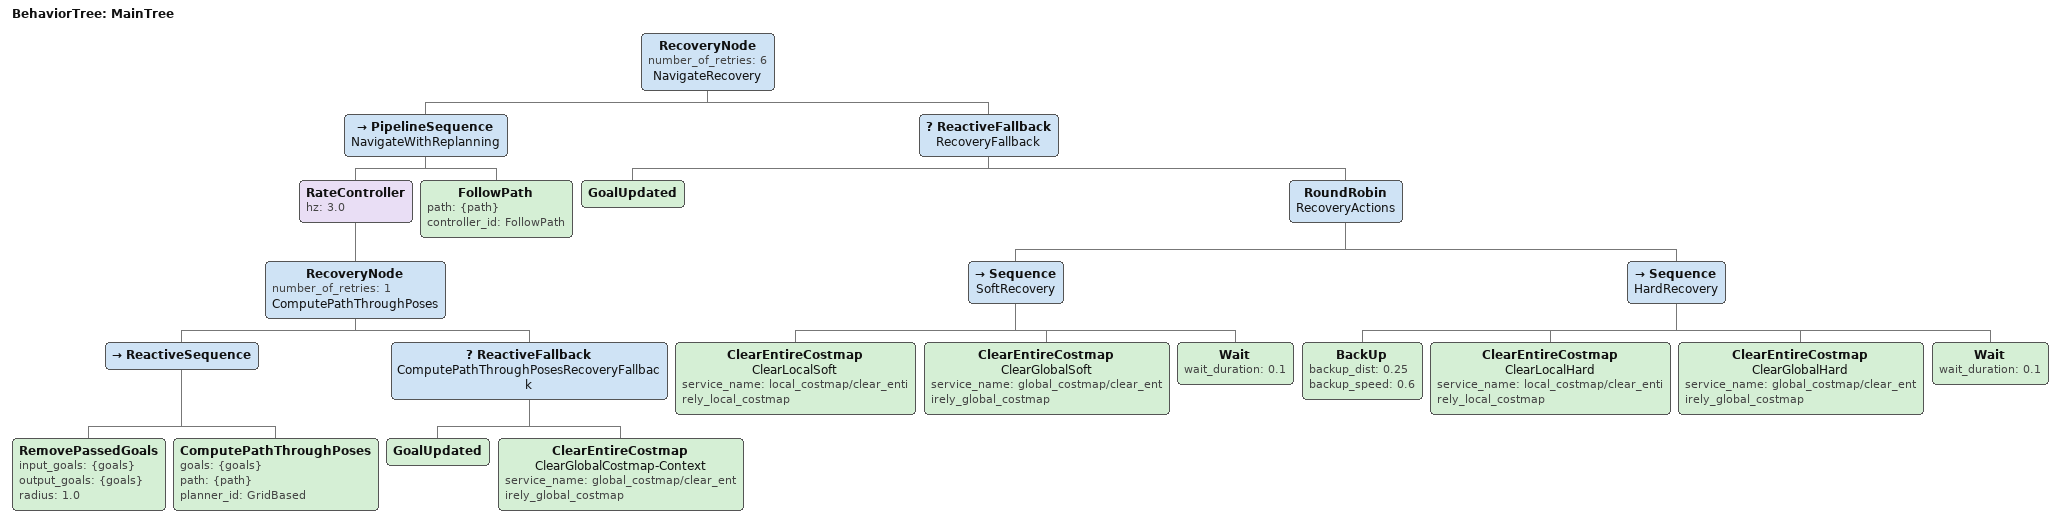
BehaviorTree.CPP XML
<root main_tree_to_execute="MainTree">
  <BehaviorTree ID="MainTree">
    <RecoveryNode number_of_retries="6" name="NavigateRecovery">

      <PipelineSequence name="NavigateWithReplanning">
        <RateController hz="3.0">
          <RecoveryNode number_of_retries="1" name="ComputePathThroughPoses">
            <ReactiveSequence>
              <RemovePassedGoals input_goals="{goals}" output_goals="{goals}" radius="1.0"/>
              <ComputePathThroughPoses goals="{goals}" path="{path}" planner_id="GridBased"/>
            </ReactiveSequence>
            <ReactiveFallback name="ComputePathThroughPosesRecoveryFallback">
              <GoalUpdated/>
              <ClearEntireCostmap name="ClearGlobalCostmap-Context" service_name="global_costmap/clear_entirely_global_costmap"/>
            </ReactiveFallback>
          </RecoveryNode>
        </RateController>
        <FollowPath path="{path}" controller_id="FollowPath"/>
      </PipelineSequence>

      <ReactiveFallback name="RecoveryFallback">
        <GoalUpdated/>

        <RoundRobin name="RecoveryActions">

          <Sequence name="SoftRecovery">
            <ClearEntireCostmap name="ClearLocalSoft" service_name="local_costmap/clear_entirely_local_costmap"/>
            <ClearEntireCostmap name="ClearGlobalSoft" service_name="global_costmap/clear_entirely_global_costmap"/>
            <Wait wait_duration="0.1"/>
          </Sequence>

          <Sequence name="HardRecovery">
            <BackUp backup_dist="0.25" backup_speed="0.6"/>
            <ClearEntireCostmap name="ClearLocalHard" service_name="local_costmap/clear_entirely_local_costmap"/>
            <ClearEntireCostmap name="ClearGlobalHard" service_name="global_costmap/clear_entirely_global_costmap"/>
            <Wait wait_duration="0.1"/>
          </Sequence>

        </RoundRobin>

      </ReactiveFallback>
    </RecoveryNode>
  </BehaviorTree>

</root>
